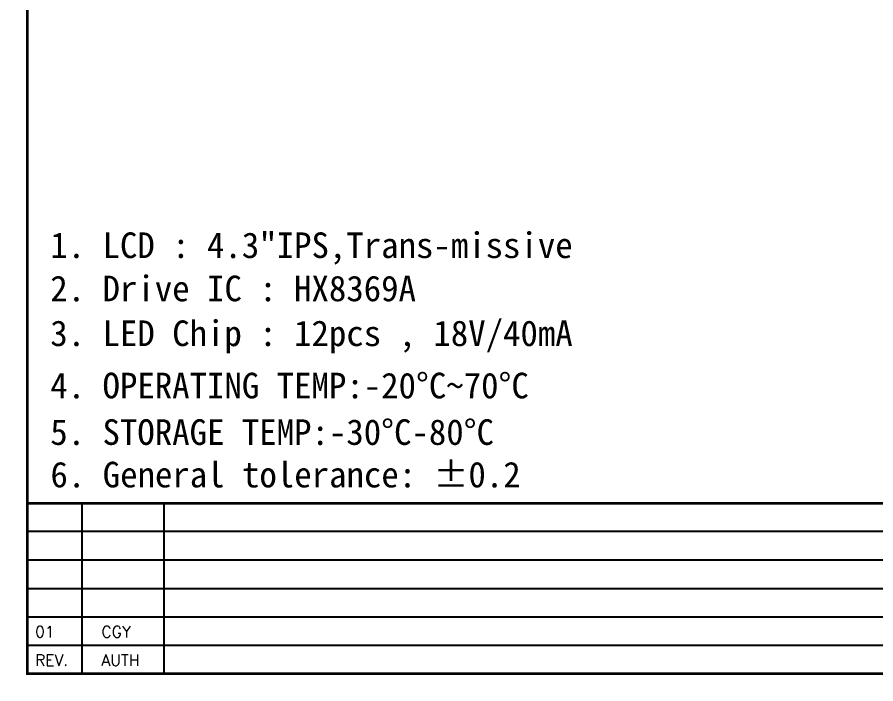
# Model space of a CAD drawing. Extents: x 976 to 1424, y -742 to -407.
# Drawn here: x 976.3 to 1146.9, y -741.9 to -609.5 of the extents above; entities that cross this region are included whole.
import ezdxf

# ---------------------------------------------------------------- set-up
doc = ezdxf.new("R2010")
doc.units = 0
doc.header["$LTSCALE"] = 23.1
doc.header["$MEASUREMENT"] = 0
doc.layers.get('0').update_dxf_attribs({"linetype": 'CONTINUOUS'})
doc.layers.add('FPC', color=5, linetype='CONTINUOUS')
doc.layers.add('图框', color=7, linetype='CONTINUOUS')
doc.styles.add('101', font='romans.shx')
doc.styles.add('仿宋', font='', dxfattribs={"height": 2.5})
doc.styles.get('仿宋').set_extended_font_data('宋体')

msp = doc.modelspace()

# ---------------------------------------------------------------- linework, layer by layer
msp.add_arc((978.285, -739.946), 1, 0, 0)
msp.add_arc((978.285, -739.946), 1, 0, 0)
msp.add_arc((978.285, -739.946), 1, 0, 0)
msp.add_arc((978.285, -739.946), 1, 0, 0)
at = {"layer": 'FPC'}
for radius in [2, 1]:
    msp.add_arc((978.285, -739.946), radius, 0, 0, dxfattribs=at)
at = {"layer": '图框', "color": 7}
for p, q in [((989.142, -706.065), (989.142, -739.946)), ((1005.429, -706.065), (1005.429, -739.946)), ((1275.053, -711.712), (978.285, -711.712)), ((1275.053, -717.359), (978.285, -717.359)), ((978.285, -723.005), (1275.053, -723.005)), ((978.285, -728.652), (1275.053, -728.652)), ((978.285, -734.299), (1275.053, -734.299)), ((985.38, -739.946), (1423.231, -739.946)), ((985.38, -739.946), (1423.231, -739.946))]:
    msp.add_line(p, q, dxfattribs=at)
at = {"layer": '图框', "color": 7, "const_width": 0.543}
msp.add_lwpolyline([(978.285, -739.946), (978.285, -407.528), (1423.231, -407.528), (1423.231, -739.946)], close=True, dxfattribs=at)
msp.add_lwpolyline([(978.285, -739.946), (978.285, -407.528), (1423.231, -407.528), (1423.231, -739.946)], close=True, dxfattribs=at)
at = {"layer": '图框', "color": 7, "const_width": 0.531}
msp.add_lwpolyline([(978.285, -706.065), (1423.231, -706.065)], dxfattribs=at)

# ---------------------------------------------------------------- texts
at = {"style": '仿宋'}
for s, p in [('1. LCD : 4.3"IPS,Trans-missive', (982.867, -657.363)), ('2. Drive IC : HX8369A', (982.867, -665.952)), ('3. LED Chip : 12pcs , 18V/40mA ', (982.867, -674.852)), ('4. OPERATING TEMP:-20%%DC~70%%DC ', (982.867, -685.237)), ('5. STORAGE TEMP:-30%%DC-80%%DC ', (982.867, -694.486)), ('6. General tolerance: %%P0.2', (982.906, -702.925))]:
    msp.add_text(s, height=5.08783, dxfattribs=at).set_placement(p)
at = {"layer": '图框', "color": 7, "style": '101'}
for s, p in [('01', (979.843, -732.734)), ('CGY', (993.038, -732.734)), ('REV.', (979.843, -738.381)), ('AUTH', (993.038, -738.381))]:
    msp.add_text(s, height=2.262, dxfattribs=at).set_placement(p)

doc.saveas('drawing.dxf')
